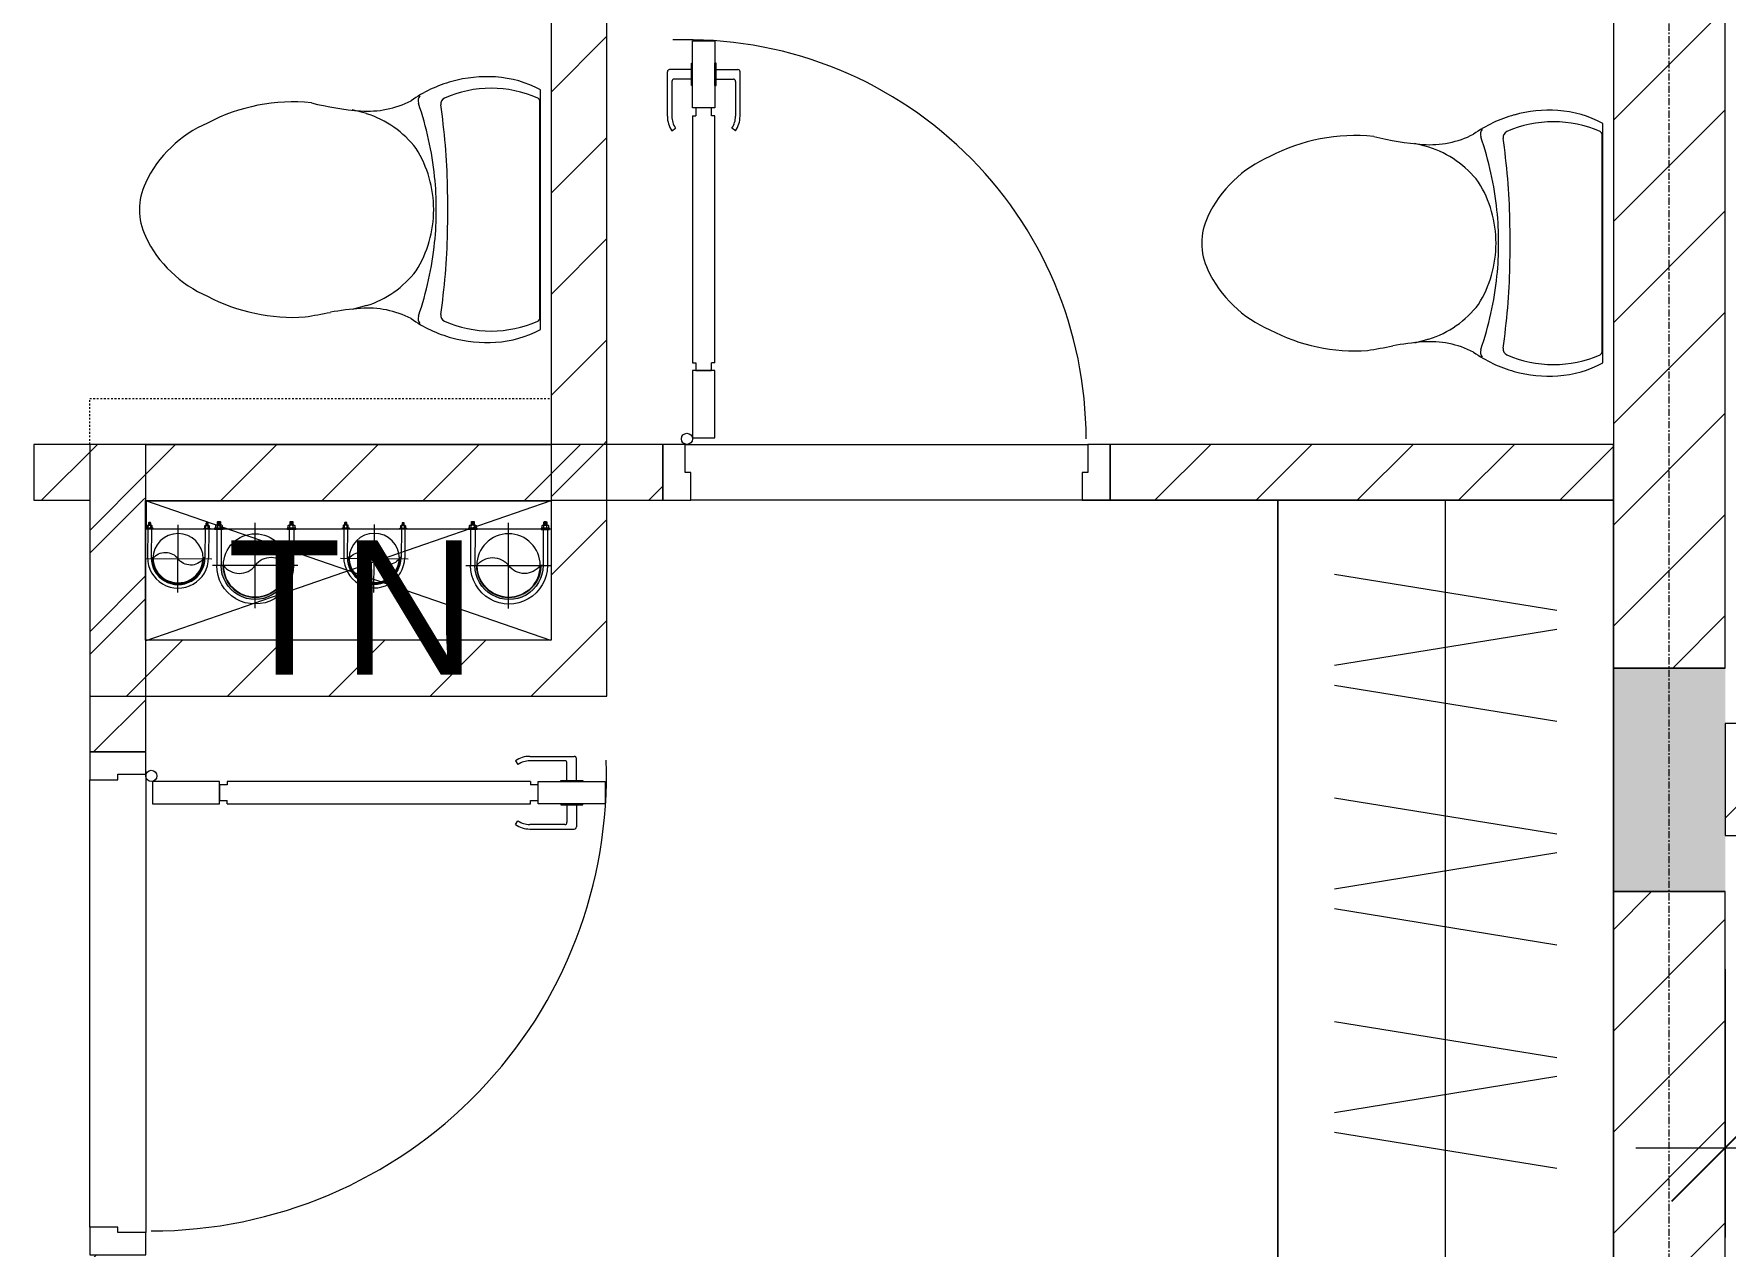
# Model space of a CAD drawing. Header units: millimetres. Extents: x 1591 to 240306, y -15958 to 82755.
# Drawn here: x 85429 to 88454, y 29803 to 31971 of the extents above; entities that cross this region are included whole.
import ezdxf

# ---------------------------------------------------------------- set-up
doc = ezdxf.new("R2010")
doc.units = ezdxf.units.MM
for name, pattern in [('Dash 1_8_', [6.35, 3.175, -3.175]), ('Grid Line', [22.225, 12.7, -3.175, 3.175, -3.175]), ('IMPORT-CENTER _2_', [40.64, 25.4, -5.08, 5.08, -5.08])]:
    doc.linetypes.add(name, pattern=pattern)
for name, color, linetype, lineweight in [('0-1', 7, 'Continuous', 5), ('0-2', 250, 'Continuous', 9), ('A-ANNO-DIMS', 211, 'Continuous', 9), ('A-ANNO-DIMS-160', 211, 'Continuous', 9), ('A-AREA', 32, 'Dash 1_8_', 9), ('A-DETL-GENF-1', 9, 'Continuous', 9), ('A-DOOR-1', 254, 'Continuous', 9), ('A-DOOR-2', 9, 'Continuous', 9), ('A-FLOR-2', 9, 'Continuous', 9), ('A-WALL-1', 253, 'Continuous', 18), ('A-WALL-2', 9, 'Continuous', 9), ('A-WALL-3', 113, 'Continuous', 18), ('A-WALL-PATT-1', 10, 'Continuous', 9), ('A-WALL-PATT-2', 111, 'Continuous', 9), ('G-ANNO-TEXT-1', 7, 'Continuous', 9), ('G-IMPT-2', 8, 'IMPORT-CENTER _2_', 9), ('G-IMPT-3', 8, 'Continuous', 9), ('I-FURN', 30, 'Continuous', 9), ('I-FURN-1', 254, 'Continuous', 9), ('M-EQPM', 50, 'Continuous', 9), ('P-SANR-FIXT-1', 254, 'Continuous', 9), ('S-COLS-1', 52, 'Continuous', 5), ('S-COLS-2', 7, 'Continuous', 18), ('S-GRID-1', 1, 'Grid Line', 9)]:
    doc.layers.add(name, color=color, linetype=linetype, lineweight=lineweight)
doc.styles.add('Arial_8', font='arial_0.ttf', dxfattribs={"height": 240})
doc.styles.add('UTM Avo', font='UTM Avo.ttf', dxfattribs={"width": 0.9, "height": 400})
doc.dimstyles.new('1_Dim_chi_tiet_2_5', dxfattribs={"dimscale": 304.8, "dimtxt": 399.720379, "dimasz": 0.629921, "dimexe": 0.524934, "dimexo": 0.0625, "dimgap": 0.052493, "dimtad": 1, "dimdec": 0, "dimrnd": 5, "dimzin": 0, "dimdsep": 46, "dimtxsty": 'UTM Avo', "dimblk1": 'OBLIQUE', "dimblk2": 'OBLIQUE', "dimsah": 1, "dimcen": 0.09, "dimdle": 0.524934, "dimazin": 0, "dimtfac": 1, "dimtdec": 4, "dimtix": 1, "dimtmove": 0, "dimatfit": 3, "dimfxl": 1.049869, "dimfxlon": 1, "dimtvp": 1, "dimtolj": 1, "dimtzin": 0, "dimarcsym": 2})
pattern_1 = [(45, (0, 0), (-90.50967, 90.50967), [])]
pattern_2 = [(45, (11001.35, 0), (-90.50967, 90.50967), [])]

# ---------------------------------------------------------------- blocks, each defined once
blk = doc.blocks.new('NCV_TKTC_KET CAU_rvt-1-TKCS_MB TẦNG 3-4')
at = {"layer": 'S-COLS-1'}
blk.add_hatch(color=256, dxfattribs=at).paths.add_polyline_path([(77452.6, 30436.9), (77452.6, 30836.9), (77252.6, 30836.9), (77252.6, 30436.9)])
at = {"layer": 'S-COLS-2'}
for p, q in [((77452.6, 30836.9), (77252.6, 30836.9)), ((77252.6, 30836.9), (77252.6, 30436.9)), ((77252.6, 30436.9), (77452.6, 30436.9))]:
    blk.add_line(p, q, dxfattribs=at)
blk = doc.blocks.new('TU DO PN A - TU DO PN A_dwg__U3-347990-TKCS_MB TẦNG 3-4')
at = {"layer": 'I-FURN'}
for p, q in [((197.5, 499), (132.9, 101)), ((231, 499), (295.6, 101)), ((395.7, 499), (331.1, 101)), ((597.5, 499), (532.9, 101)), ((631, 499), (695.6, 101)), ((795.7, 499), (731.1, 101)), ((997.5, 499), (932.9, 101)), ((1031, 499), (1095.6, 101)), ((1195.7, 499), (1131.1, 101)), ((1364.7, 300), (0, 300))]:
    blk.add_line(p, q, dxfattribs=at)
at = {"layer": 'I-FURN', "flags": 128}
blk.add_lwpolyline([(0, 0), (1364.7, 0), (1364.7, 600)], dxfattribs=at)
blk = doc.blocks.new('TU DO PN A - TU DO PN A_dwg-347989-TKCS_MB TẦNG 3-4')
at = {"extrusion": (0, 0, -1), "rotation": 270}
blk.add_blockref('TU DO PN A - TU DO PN A_dwg__U3-347990-TKCS_MB TẦNG 3-4', (-604.3, 1369.6), dxfattribs=at)
blk = doc.blocks.new('TU DO PN A - TU DO PN A-401067-TKCS_MB TẦNG 3-4')
at = {"layer": 'I-FURN-1'}
for p, q in [((0, 0), (600, 0)), ((600, 0), (600, -1364.7))]:
    blk.add_line(p, q, dxfattribs=at)
at = {"extrusion": (0, 0, -1), "zscale": -1, "rotation": 180}
blk.add_blockref('TU DO PN A - TU DO PN A_dwg-347989-TKCS_MB TẦNG 3-4', (4.3, 4.8), dxfattribs=at)
blk = doc.blocks.new('DOOR_CW_01 CANH MO-PANEL KINH - DIG_02-800x2200-CỬA NHÔM KÍNH-V105-TKCS_MB TẦNG 3-4')
at = {"layer": 'A-DETL-GENF-1'}
for p, q in [((-347, 772), (-307, 772)), ((-347, 652), (-347, 772)), ((-307, 772), (-307, 652)), ((-349, 731.8), (-347, 731.8)), ((-349, 692.2), (-349, 731.8)), ((-347, 692.2), (-347, 731.8)), ((-307, 692.2), (-307, 731.8)), ((-305, 731.8), (-307, 731.8)), ((-305, 692.2), (-305, 731.8)), ((-392, 637), (-392, 716.5)), ((-349, 720.5), (-388, 720.5)), ((-384, 699.5), (-384, 637)), ((-349, 703.5), (-380, 703.5)), ((-305, 720.5), (-266, 720.5)), ((-305, 703.5), (-274, 703.5)), ((-270, 699.5), (-270, 637)), ((-262, 637), (-262, 716.5)), ((-347, 692.2), (-349, 692.2)), ((-307, 692.2), (-305, 692.2)), ((-307, 652), (-347, 652)), ((-347, 638), (-341, 638)), ((-347, 638), (-347, 196)), ((-313, 652), (-341, 652)), ((-341, 652), (-341, 638)), ((-313, 638), (-313, 652)), ((-307, 638), (-313, 638)), ((-307, 196), (-307, 638)), ((-383.9, 611.2), (-377.3, 615.8)), ((-270.1, 611.2), (-276.7, 615.8)), ((-347, 196), (-341, 196)), ((-307, 182), (-347, 182)), ((-347, 182), (-347, 62)), ((-341, 196), (-341, 182)), ((-341, 182), (-313, 182)), ((-307, 196), (-313, 196)), ((-313, 182), (-313, 196)), ((-307, 62), (-307, 182)), ((-347, 62), (-307, 62))]:
    blk.add_line(p, q, dxfattribs=at)
blk.add_circle((-357, 60), 10, dxfattribs=at)
for centre, radius, start, end in [((-357, 60), 714, 360, 92), ((-388, 716.5), 4, 90, 180), ((-380, 699.5), 4, 90, 180), ((-274, 699.5), 4, 0, 90), ((-266, 716.5), 4, 0, 90), ((-347, 637), 45, 180, 215), ((-347, 637), 37, 180, 215), ((-307, 637), 37, 325, 0), ((-307, 637), 45, 325, 0)]:
    blk.add_arc(centre, radius, start, end, dxfattribs=at)
at = {"layer": 'A-DOOR-2'}
for p, q in [((-360, 50), (-400, 50)), ((-400, 50), (-400, -50)), ((-360, 0), (-360, 50)), ((-357, 50), (-332, 50)), ((400, 50), (360, 50)), ((360, 50), (360, 0)), ((400, -50), (400, 50)), ((-350, 0), (-360, 0)), ((-350, -50), (-350, 0)), ((360, 0), (350, 0)), ((350, 0), (350, -50)), ((-400, -50), (-350, -50)), ((350, -50), (400, -50))]:
    blk.add_line(p, q, dxfattribs=at)
blk = doc.blocks.new('TOILET - TOILET-348229-TKCS_MB TẦNG 3-4')
at = {"layer": 'P-SANR-FIXT-1'}
for p, q in [((214.2, -19.1), (-214.2, -19.1)), ((194, -19.9), (-194, -19.9)), ((-171.7, -330.3), (-178.6, -355.5)), ((171.7, -330.3), (178.6, -355.5))]:
    blk.add_line(p, q, dxfattribs=at)
for centre, radius, start, end in [((-46.1, -111.1), 191.6, 151.2809, 176.4513), ((-9.8, -107.2), 207.3, 156.2862, 203.7138), ((-193.7, -26.4), 6.48, 92.3168, 156.2862), ((193.7, -26.4), 6.48, 23.7138, 87.6832), ((9.8, -107.2), 207.3, 336.2862, 23.7138), ((46.1, -111.1), 191.6, 3.5487, 28.7191), ((1.9, -114.1), 239.7, 176.4513, 195.2961), ((-1.9, -114.1), 239.7, 344.7039, 3.5487), ((-4, -115.7), 233.6, 195.2961, 215.2147), ((4, -115.7), 233.6, 324.7853, 344.7039), ((-189.1, -185.5), 11.7, 205.4105, 277.5788), ((0.6, -792.1), 586.9, 95.8322, 108.9927), ((178.9, -2951.3), 2778.4, 97.2351, 97.5788), ((-14.3, -1400.4), 1215.6, 90.3974, 97.407), ((0, -416), 206.1, 90, 122.0732), ((0, -786.7), 581.5, 84.1678, 95.8322), ((0, -3462.8), 3278, 89.6026, 90.3974), ((0, -416), 206.1, 57.9268, 90), ((14.3, -1400.4), 1215.6, 82.593, 89.6026), ((-0.6, -792.1), 586.9, 71.0073, 84.1678), ((-178.9, -2951.3), 2778.4, 82.4212, 82.7649), ((189.1, -185.5), 11.7, 262.4212, 334.5895), ((-195, -224.1), 13.8, 230.6724, 288.9927), ((-0.4, -384), 179.5, 127.4036, 162.5964), ((0.4, -384), 179.5, 17.4036, 52.5964), ((195, -224.1), 13.8, 251.0073, 309.3276), ((-343.5, -327.4), 167.3, 355.4559, 27.38), ((343.5, -327.4), 167.3, 152.62, 184.5441), ((-719.2, -297.5), 544.3, 346.0536, 355.4559), ((719.2, -297.5), 544.3, 184.5441, 190.2879), ((-1948.3, -805.1), 2171.2, 9.681, 10.8949), ((137.1, -461.2), 329.8, 174.3487, 207.6878), ((-137.1, -461.2), 329.8, 332.3122, 3.6835), ((45.1, -528.6), 217.6, 203.2216, 244.7718), ((-45.1, -528.6), 217.6, 295.2282, 336.7784), ((0, -624.4), 111.7, 244.7718, 295.2282)]:
    blk.add_arc(centre, radius, start, end, dxfattribs=at)
blk = doc.blocks.new('DOOR_CW_01 CANH MO-PANEL KINH - DIW_01-900x2200-CỬA GỖ VÂN LAMINATE-553393-TKCS_MB TẦNG 3-4')
at = {"layer": 'A-DETL-GENF-1'}
for p, q in [((-397, 872), (-357, 872)), ((-397, 752), (-397, 872)), ((-357, 872), (-357, 752)), ((-399, 820.5), (-438, 820.5)), ((-399, 831.8), (-397, 831.8)), ((-399, 792.2), (-399, 831.8)), ((-397, 792.2), (-397, 831.8)), ((-357, 792.2), (-357, 831.8)), ((-355, 831.8), (-357, 831.8)), ((-355, 792.2), (-355, 831.8)), ((-355, 820.5), (-316, 820.5)), ((-442, 737), (-442, 816.5)), ((-434, 799.5), (-434, 737)), ((-399, 803.5), (-430, 803.5)), ((-397, 792.2), (-399, 792.2)), ((-357, 792.2), (-355, 792.2)), ((-355, 803.5), (-324, 803.5)), ((-320, 799.5), (-320, 737)), ((-312, 737), (-312, 816.5)), ((-357, 752), (-397, 752)), ((-397, 738), (-391, 738)), ((-397, 738), (-397, 196)), ((-363, 752), (-391, 752)), ((-391, 752), (-391, 738)), ((-363, 738), (-363, 752)), ((-357, 738), (-363, 738)), ((-357, 196), (-357, 738)), ((-433.9, 711.2), (-427.3, 715.8)), ((-320.1, 711.2), (-326.7, 715.8)), ((-397, 196), (-391, 196)), ((-357, 182), (-397, 182)), ((-397, 182), (-397, 62)), ((-391, 196), (-391, 182)), ((-391, 182), (-363, 182)), ((-357, 196), (-363, 196)), ((-363, 182), (-363, 196)), ((-357, 62), (-357, 182)), ((-397, 62), (-357, 62))]:
    blk.add_line(p, q, dxfattribs=at)
blk.add_circle((-407, 60), 10, dxfattribs=at)
for centre, radius, start, end in [((-407, 60), 814, 360, 92), ((-438, 816.5), 4, 90, 180), ((-316, 816.5), 4, 0, 90), ((-430, 799.5), 4, 90, 180), ((-324, 799.5), 4, 360, 90), ((-397, 737), 45, 180, 215), ((-397, 737), 37, 180, 215), ((-357, 737), 37, 325, 0), ((-357, 737), 45, 325, 0)]:
    blk.add_arc(centre, radius, start, end, dxfattribs=at)
at = {"layer": 'A-DOOR-2'}
for p, q in [((-410, 50), (-450, 50)), ((-450, 50), (-450, -50)), ((-410, 0), (-410, 50)), ((-407, 50), (-382, 50)), ((450, 50), (410, 50)), ((410, 50), (410, 0)), ((450, -50), (450, 50)), ((-400, 0), (-410, 0)), ((-400, -50), (-400, 0)), ((410, 0), (400, 0)), ((400, 0), (400, -50)), ((-450, -50), (-400, -50)), ((400, -50), (450, -50))]:
    blk.add_line(p, q, dxfattribs=at)
blk = doc.blocks.new('NCV_TKTC_TANG 3 - 4_rvt-2-TKCS_MB TẦNG 3-4')
at = {"layer": 'A-WALL-PATT-1'}
h = blk.add_hatch(dxfattribs=at)
h.set_pattern_fill('FP_1', color=256, style=0, pattern_type=2)
h.set_pattern_definition(pattern_1)
h.paths.add_polyline_path([(75352.6, 31236.9), (75452.6, 31236.9), (75452.6, 33336.9), (75352.6, 33336.9), (75352.6, 31553.8)])
h = blk.add_hatch(dxfattribs=at)
h.set_pattern_fill('FP_1', color=256, style=0, pattern_type=2)
h.set_pattern_definition(pattern_1)
h.paths.add_polyline_path([(74527.6, 31136.9), (74627.6, 31136.9), (74627.6, 31236.9), (74427.6, 31236.9), (74427.6, 31136.9)])
h = blk.add_hatch(dxfattribs=at)
h.set_pattern_fill('FP_1', color=256, style=0, pattern_type=2)
h.set_pattern_definition(pattern_1)
h.paths.add_polyline_path([(76352.6, 31136.9), (77252.6, 31136.9), (77252.6, 31236.9), (76352.6, 31236.9)])
h.paths.add_polyline_path([(75552.6, 31136.9), (75552.6, 31236.9), (75352.6, 31236.9), (75352.6, 31136.9), (75459, 31136.9)])
h = blk.add_hatch(dxfattribs=at)
h.set_pattern_fill('FP_1', color=256, style=0, pattern_type=2)
h.set_pattern_definition(pattern_1)
h.paths.add_polyline_path([(74527.6, 24736.9), (74627.6, 24736.9), (74627.6, 28836.9), (74527.6, 28836.9), (74527.6, 25733.9)])
h.paths.add_polyline_path([(74527.6, 29036.9), (74627.6, 29036.9), (74627.6, 29786.9), (74527.6, 29786.9), (74527.6, 29536.9)])
h.paths.add_polyline_path([(74627.6, 30686.9), (74627.6, 31136.9), (74527.6, 31136.9), (74527.6, 30686.9)])
at = {"layer": 'A-FLOR-2'}
for p, q in [((74627.6, 31236.9), (75352.6, 31236.9)), ((76302.6, 31136.9), (75602.6, 31136.9)), ((76652.6, 31136.9), (76302.6, 31136.9)), ((77252.6, 31136.9), (76652.6, 31136.9)), ((77252.6, 28407.5), (77252.6, 31136.9)), ((74627.6, 30646.9), (74627.6, 29826.9)), ((74527.6, 29836.9), (74527.6, 30636.9))]:
    blk.add_line(p, q, dxfattribs=at)
at = {"layer": 'A-WALL-1'}
for p, q in [((75452.6, 31236.9), (75452.6, 33336.9)), ((75352.6, 32768.7), (75352.6, 31236.9)), ((74627.6, 31236.9), (74427.6, 31236.9)), ((74427.6, 31236.9), (74427.6, 31136.9)), ((74627.6, 31136.9), (74627.6, 31236.9)), ((75352.6, 31236.9), (75352.6, 31136.9)), ((75552.6, 31236.9), (75452.6, 31236.9)), ((75552.6, 31136.9), (75552.6, 31236.9)), ((77252.6, 31236.9), (76352.6, 31236.9)), ((76352.6, 31236.9), (76352.6, 31136.9)), ((77252.6, 31136.9), (77252.6, 31236.9)), ((74427.6, 31136.9), (74527.6, 31136.9)), ((74527.6, 31136.9), (74527.6, 30686.9)), ((74627.6, 30686.9), (74627.6, 31136.9)), ((75352.6, 31136.9), (75552.6, 31136.9)), ((76352.6, 31136.9), (77252.6, 31136.9)), ((74527.6, 30686.9), (74627.6, 30686.9))]:
    blk.add_line(p, q, dxfattribs=at)
at = {"layer": 'A-WALL-2'}
for p, q in [((75592.6, 31236.9), (76312.6, 31236.9)), ((76302.6, 31136.9), (75602.6, 31136.9)), ((74627.6, 30646.9), (74627.6, 29826.9)), ((74527.6, 29836.9), (74527.6, 30636.9))]:
    blk.add_line(p, q, dxfattribs=at)
at = {"layer": 'A-DOOR-1'}
blk.add_blockref('DOOR_CW_01 CANH MO-PANEL KINH - DIG_02-800x2200-CỬA NHÔM KÍNH-V105-TKCS_MB TẦNG 3-4', (75952.6, 31186.9), dxfattribs=at)
at = {"layer": 'A-DOOR-1', "rotation": 269.9999999999995}
blk.add_blockref('DOOR_CW_01 CANH MO-PANEL KINH - DIW_01-900x2200-CỬA GỖ VÂN LAMINATE-553393-TKCS_MB TẦNG 3-4', (74577.6, 30236.9), dxfattribs=at)
at = {"layer": 'I-FURN-1', "rotation": 180}
blk.add_blockref('TU DO PN A - TU DO PN A-401067-TKCS_MB TẦNG 3-4', (77252.6, 29772.2), dxfattribs=at)
at = {"layer": 'P-SANR-FIXT-1', "rotation": 269.9999999999995}
for p in [(75352.6, 31656.9), (77252.6, 31596.9)]:
    blk.add_blockref('TOILET - TOILET-348229-TKCS_MB TẦNG 3-4', p, dxfattribs=at)
blk = doc.blocks.new('TKTC_XREF_251221_MB TANG 2-7 - TKTC_XREF_260130_MB TANG 2-5_dwg_$cc-4746800-TKCS_MB TẦNG 3-4')
at = {"layer": 'G-IMPT-2'}
for p, q in [((0, -0.673), (0, 0.673)), ((-0.673, 0), (0.673, 0))]:
    blk.add_line(p, q, dxfattribs=at)
at = {"layer": 'M-EQPM'}
blk.add_circle((0, 0), 0.5, dxfattribs=at)
for centre, radius, start, end in [((0, 0), 0.5, 90, 270), ((0.188, 0.25), 0.313, 126.8699, 233.1301), ((-0.188, -0.25), 0.313, 306.8699, 53.1301)]:
    blk.add_arc(centre, radius, start, end, dxfattribs=at)
blk = doc.blocks.new('TKTC_XREF_251221_MB TANG 2-7 - TKTC_XREF_260130_MB TANG 2-5_dwg_CUM U_DN100-4746796-TKCS_MB TẦNG 3-4')
at = {"layer": 'G-IMPT-3'}
blk.add_hatch(color=256, dxfattribs=at).paths.add_polyline_path([(0, 61), (0, 57), (14.8, 55.1), (28.5, 49.4), (40.3, 40.3), (49.4, 28.5), (55.1, 14.8), (57, 0), (55.1, -14.8), (49.4, -28.5), (40.3, -40.3), (28.5, -49.4), (14.8, -55.1), (0, -57), (0, -61), (15.8, -58.9), (30.5, -52.8), (43.1, -43.1), (52.8, -30.5), (58.9, -15.8), (61, 0), (58.9, 15.8), (52.8, 30.5), (43.1, 43.1), (30.5, 52.8), (15.8, 58.9)])
for p, q in [((-79.1, 66.6), (-79.1, 63.4)), ((-76.6, 66.6), (-76.6, 63.4)), ((-74.6, 66.6), (-74.6, 63.4)), ((-72.7, 69.3), (-72.7, 60.7)), ((-66.9, 67.9), (-71.7, 67.9)), ((-66.9, 62.1), (-71.7, 62.1)), ((-65, 69), (0, 69)), ((-79.1, -63.4), (-79.1, -66.6)), ((-76.6, -63.4), (-76.6, -66.6)), ((-74.6, -63.4), (-74.6, -66.6)), ((-72.7, -60.7), (-72.7, -69.3)), ((-66.9, -62.1), (-71.7, -62.1)), ((-66.9, -67.9), (-71.7, -67.9)), ((-65, -69), (0, -69))]:
    blk.add_line(p, q, dxfattribs=at)
at = {"layer": 'G-IMPT-3', "flags": 128}
for points in [[(-72.7, 67.6), (-78.1, 67.6), (-78.1, 62.4), (-72.7, 62.4)], [(-71.7, 59.2), (-66.9, 59.2), (-66.9, 70.8), (-71.7, 70.8)], [(-66.9, 70.8), (-66.9, 72.7), (-65, 72.7), (-65, 57.3), (-66.9, 57.3), (-66.9, 59.2)], [(-65, 61), (0, 61), (0, 57)], [(-72.7, -62.4), (-78.1, -62.4), (-78.1, -67.6), (-72.7, -67.6)], [(-71.7, -70.8), (-66.9, -70.8), (-66.9, -59.2), (-71.7, -59.2)], [(-66.9, -59.2), (-66.9, -57.3), (-65, -57.3), (-65, -72.7), (-66.9, -72.7), (-66.9, -70.8)], [(-65, -61), (0, -61), (0, -57)]]:
    blk.add_lwpolyline(points, dxfattribs=at)
at = {"layer": 'G-IMPT-3'}
for centre, radius, start, end in [((-78.1, 66.6), 0.96, 90, 180), ((-78.1, 63.4), 0.96, 180, 270), ((-71.1, 69.3), 1.56, 112.6199, 247.3801), ((-67.9, 65), 4.8, 143.1301, 216.8699), ((-71.1, 60.7), 1.56, 112.6199, 247.3801), ((0, 0), 69, 270, 90), ((0, 0), 61, 270, 90), ((0, 0), 57, 270, 90), ((-78.1, -63.4), 0.96, 90, 180), ((-78.1, -66.6), 0.96, 180, 270), ((-71.1, -60.7), 1.56, 112.6199, 247.3801), ((-67.9, -65), 4.8, 143.1301, 216.8699), ((-71.1, -69.3), 1.56, 112.6199, 247.3801)]:
    blk.add_arc(centre, radius, start, end, dxfattribs=at)
blk = doc.blocks.new('TKTC_XREF_251221_MB TANG 2-7 - TKTC_XREF_260130_MB TANG 2-5_dwg_$cc-V52-TKCS_MB TẦNG 3-4')
at = {"layer": 'G-IMPT-2'}
for p, q in [((0, -0.673), (0, 0.668)), ((-0.673, 0), (0.673, 0))]:
    blk.add_line(p, q, dxfattribs=at)
at = {"layer": 'M-EQPM'}
blk.add_circle((0, 0), 0.5, dxfattribs=at)
for centre, radius, start, end in [((0, 0), 0.5, 90, 270), ((0.188, 0.25), 0.313, 126.8699, 233.1301), ((-0.188, -0.25), 0.313, 306.8699, 53.1301)]:
    blk.add_arc(centre, radius, start, end, dxfattribs=at)
blk = doc.blocks.new('TKTC_XREF_251221_MB TANG 2-7 - TKTC_XREF_260130_MB TANG 2-5_dwg_CUM U_DN100-4746799-TKCS_MB TẦNG 3-4')
at = {"layer": 'G-IMPT-3'}
blk.add_hatch(color=256, dxfattribs=at).paths.add_polyline_path([(0, 61), (15.8, 58.9), (30.5, 52.8), (43.1, 43.1), (52.8, 30.5), (58.9, 15.8), (61, 0), (58.9, -15.8), (52.8, -30.5), (43.1, -43.1), (30.5, -52.8), (15.8, -58.9), (0, -61), (0, -57), (14.8, -55.1), (28.5, -49.4), (40.3, -40.3), (49.4, -28.5), (55.1, -14.8), (57, 0), (55.1, 14.8), (49.4, 28.5), (40.3, 40.3), (28.5, 49.4), (14.8, 55.1), (0, 57)])
for p, q in [((-79.1, 66.6), (-79.1, 63.4)), ((-76.6, 66.6), (-76.6, 63.4)), ((-74.6, 66.6), (-74.6, 63.4)), ((-72.7, 69.3), (-72.7, 60.7)), ((-66.9, 67.9), (-71.7, 67.9)), ((-66.9, 62.1), (-71.7, 62.1)), ((-65, 69), (0, 69)), ((-79.1, -63.4), (-79.1, -66.6)), ((-76.6, -63.4), (-76.6, -66.6)), ((-74.6, -63.4), (-74.6, -66.6)), ((-72.7, -60.7), (-72.7, -69.3)), ((-66.9, -62.1), (-71.7, -62.1)), ((-66.9, -67.9), (-71.7, -67.9)), ((-65, -69), (0, -69))]:
    blk.add_line(p, q, dxfattribs=at)
at = {"layer": 'G-IMPT-3', "flags": 128}
for points in [[(-72.7, 67.6), (-78.1, 67.6), (-78.1, 62.4), (-72.7, 62.4)], [(-71.7, 59.2), (-66.9, 59.2), (-66.9, 70.8), (-71.7, 70.8)], [(-66.9, 70.8), (-66.9, 72.7), (-65, 72.7), (-65, 57.3), (-66.9, 57.3), (-66.9, 59.2)], [(-65, 61), (0, 61), (0, 57)], [(-71.7, -70.8), (-66.9, -70.8), (-66.9, -59.2), (-71.7, -59.2)], [(-66.9, -59.2), (-66.9, -57.3), (-65, -57.3), (-65, -72.7), (-66.9, -72.7), (-66.9, -70.8)], [(-65, -61), (0, -61), (0, -57)], [(-72.7, -62.4), (-78.1, -62.4), (-78.1, -67.6), (-72.7, -67.6)]]:
    blk.add_lwpolyline(points, dxfattribs=at)
at = {"layer": 'G-IMPT-3'}
for centre, radius, start, end in [((-78.1, 66.6), 0.96, 90, 180), ((-78.1, 63.4), 0.96, 180, 270), ((-71.1, 69.3), 1.56, 112.6199, 247.3801), ((-67.9, 65), 4.8, 143.1301, 216.8699), ((-71.1, 60.7), 1.56, 112.6199, 247.3801), ((0, 0), 69, 270, 90), ((0, 0), 61, 270, 90), ((0, 0), 57, 270, 90), ((-71.1, -60.7), 1.56, 112.6199, 247.3801), ((-78.1, -63.4), 0.96, 90, 180), ((-78.1, -66.6), 0.96, 180, 270), ((-67.9, -65), 4.8, 143.1301, 216.8699), ((-71.1, -69.3), 1.56, 112.6199, 247.3801)]:
    blk.add_arc(centre, radius, start, end, dxfattribs=at)
blk = doc.blocks.new('TKTC_XREF_251221_MB TANG 2-7 - TKTC_XREF_260130_MB TANG 2-5_dwg_$cc-4746798-TKCS_MB TẦNG 3-4')
at = {"layer": 'G-IMPT-2'}
for p, q in [((0, -0.673), (0, 0.673)), ((-0.673, 0), (0.673, 0))]:
    blk.add_line(p, q, dxfattribs=at)
at = {"layer": 'M-EQPM'}
blk.add_circle((0, 0), 0.5, dxfattribs=at)
for centre, radius, start, end in [((0, 0), 0.5, 90, 270), ((0.188, 0.25), 0.313, 126.8699, 233.1301), ((-0.188, -0.25), 0.313, 306.8699, 53.1301)]:
    blk.add_arc(centre, radius, start, end, dxfattribs=at)
blk = doc.blocks.new('TKTC_XREF_251221_MB TANG 2-7 - TKTC_XREF_260130_MB TANG 2-5_dwg_$cc-V63-TKCS_MB TẦNG 3-4')
at = {"layer": 'G-IMPT-2'}
for p, q in [((0, -0.645), (0, 0.673)), ((-0.673, 0), (0.673, 0))]:
    blk.add_line(p, q, dxfattribs=at)
at = {"layer": 'M-EQPM'}
blk.add_circle((0, 0), 0.5, dxfattribs=at)
for centre, radius, start, end in [((0, 0), 0.5, 90, 270), ((0.188, 0.25), 0.313, 126.8699, 233.1301), ((-0.188, -0.25), 0.313, 306.8699, 53.1301)]:
    blk.add_arc(centre, radius, start, end, dxfattribs=at)
blk = doc.blocks.new('TKTC_XREF_251221_MB TANG 2-7 - TKTC_XREF_251221_MB TANG 2-7-2039446-TKCS_MB TẦNG 3-4')
at = {"layer": 'M-EQPM'}
for p, q in [((41700, 13898.4), (40975.9, 13898.4)), ((40975.9, 13898.4), (40976.2, 13849.2)), ((40976.2, 13849.2), (41700, 13849.2))]:
    blk.add_line(p, q, dxfattribs=at)
at = {"extrusion": (0, 0, -1)}
for name, p, xscale, yscale, zscale, rotation in [('TKTC_XREF_251221_MB TANG 2-7 - TKTC_XREF_260130_MB TANG 2-5_dwg_$cc-V63-TKCS_MB TẦNG 3-4', (-41033, 13795.5), 90.00000000005133, 90.00000000005133, -90.00000000005133, 90.41977899777612), ('TKTC_XREF_251221_MB TANG 2-7 - TKTC_XREF_260130_MB TANG 2-5_dwg_CUM U_DN100-4746799-TKCS_MB TẦNG 3-4', (-41170.9, 13783.4), 0.9974999999999966, 0.9974999999999966, -0.9974999999999966, 270.0467435564909), ('TKTC_XREF_251221_MB TANG 2-7 - TKTC_XREF_260130_MB TANG 2-5_dwg_$cc-4746800-TKCS_MB TẦNG 3-4', (-41383.8, 13795.9), 90.00000000005133, 90.00000000005133, -90.00000000005133, 90.41977899777612), ('TKTC_XREF_251221_MB TANG 2-7 - TKTC_XREF_260130_MB TANG 2-5_dwg_$cc-V52-TKCS_MB TẦNG 3-4', (-41624, 13783.3), 113.7150000000092, 113.7150000000092, -113.7150000000092, 90.04476088158539), ('TKTC_XREF_251221_MB TANG 2-7 - TKTC_XREF_260130_MB TANG 2-5_dwg_CUM U_DN100-4746799-TKCS_MB TẦNG 3-4', (-41624.9, 13783.3), 0.9975000000000005, 0.9975000000000005, -0.9975000000000006, 270.0467435561337)]:
    blk.add_blockref(name, p, dxfattribs=dict(at, xscale=xscale, yscale=yscale, zscale=zscale, rotation=rotation))
for name, p, xscale, yscale, zscale, rotation in [('TKTC_XREF_251221_MB TANG 2-7 - TKTC_XREF_260130_MB TANG 2-5_dwg_CUM U_DN100-4746796-TKCS_MB TẦNG 3-4', (41033, 13797.4), 0.7894736842105257, 0.7894736842105257, 0.7894736842105257, 269.580221000629), ('TKTC_XREF_251221_MB TANG 2-7 - TKTC_XREF_260130_MB TANG 2-5_dwg_$cc-4746798-TKCS_MB TẦNG 3-4', (41170.9, 13783.4), 113.7150000000092, 113.7150000000092, 113.7150000000092, 89.95325644590794), ('TKTC_XREF_251221_MB TANG 2-7 - TKTC_XREF_260130_MB TANG 2-5_dwg_CUM U_DN100-4746796-TKCS_MB TẦNG 3-4', (41383.8, 13797.8), 0.7894736842105257, 0.7894736842105257, 0.7894736842105257, 269.580221000629)]:
    blk.add_blockref(name, p, dxfattribs=dict(xscale=xscale, yscale=yscale, zscale=zscale, rotation=rotation))
blk = doc.blocks.new('DIMBLOCK70-TKCS_MB TẦNG 3-4')
at = {"layer": 'A-ANNO-DIMS-160'}
for p, q in [((88453.9, 30298.3), (88453.9, 29818.3)), ((88453.9, 29978.3), (88453.9, 30298.3)), ((91353.9, 30298.3), (91353.9, 29818.3)), ((91353.9, 29978.3), (91353.9, 30298.3)), ((88293.9, 29978.3), (91513.9, 29978.3))]:
    blk.add_line(p, q, dxfattribs=at)
at = {"layer": 'A-ANNO-DIMS-160', "lineweight": 25}
for p, q in [((88453.9, 29978.3), (88549.9, 30074.3)), ((91353.9, 29978.3), (91449.9, 30074.3)), ((88453.9, 29978.3), (88357.9, 29882.3)), ((91353.9, 29978.3), (91257.9, 29882.3))]:
    blk.add_line(p, q, dxfattribs=at)
at = {"layer": 'A-ANNO-DIMS-160', "color": 0, "insert": (89356.1, 30497.9), "char_height": 400, "width": 1314.636, "attachment_point": 1, "line_spacing_factor": 1.110334, "style": 'UTM Avo'}
blk.add_mtext('2900', dxfattribs=at)
blk = doc.blocks.new('_Oblique')
at = {"color": 0, "linetype": 'ByBlock', "lineweight": -2}
blk.add_line((-0.5, -0.5), (0.5, 0.5), dxfattribs=at)

msp = doc.modelspace()

# ---------------------------------------------------------------- hatches: boundary and pattern name
at = {"layer": 'A-WALL-PATT-2'}
h = msp.add_hatch(dxfattribs=at)
h.set_pattern_fill('FP_1', color=256, style=0, pattern_type=2)
h.set_pattern_definition(pattern_2)
h.paths.add_polyline_path([(88453.9, 30836.9), (88453.9, 32536.1), (88253.9, 32536.1), (88253.9, 30836.9)])
h = msp.add_hatch(dxfattribs=at)
h.set_pattern_fill('FP_1', color=256, style=0, pattern_type=2)
h.set_pattern_definition(pattern_2)
h.paths.add_polyline_path([(85528.9, 30886.5), (85628.9, 30886.5), (85628.9, 31236.5), (85528.9, 31236.5), (85528.9, 31024.8)])
h = msp.add_hatch(dxfattribs=at)
h.set_pattern_fill('FP_1', color=256, style=0, pattern_type=2)
h.set_pattern_definition(pattern_2)
h.paths.add_polyline_path([(86353.9, 31136.5), (86453.9, 31136.5), (86453.9, 31236.5), (85628.9, 31236.5), (85628.9, 31136.5), (86057.3, 31136.5)])
h = msp.add_hatch(dxfattribs=at)
h.set_pattern_fill('FP_1', color=256, style=0, pattern_type=2)
h.set_pattern_definition(pattern_2)
h.paths.add_polyline_path([(86453.9, 30886.5), (86453.9, 31136.5), (86353.9, 31136.5), (86353.9, 30886.5)])
h = msp.add_hatch(dxfattribs=at)
h.set_pattern_fill('FP_1', color=256, style=0, pattern_type=2)
h.set_pattern_definition(pattern_2)
h.paths.add_polyline_path([(86057.3, 30786.5), (86453.9, 30786.5), (86453.9, 30886.5), (85528.9, 30886.5), (85528.9, 30786.5), (85654.3, 30786.5)])
h = msp.add_hatch(dxfattribs=at)
h.set_pattern_fill('FP_1', color=256, style=0, pattern_type=2)
h.set_pattern_definition(pattern_2)
h.paths.add_polyline_path([(91153.9, 30537.4), (91153.9, 30737.4), (88453.9, 30737.4), (88453.9, 30537.4)])
h = msp.add_hatch(dxfattribs=at)
h.set_pattern_fill('FP_1', color=256, style=0, pattern_type=2)
h.set_pattern_definition(pattern_2)
h.paths.add_polyline_path([(88453.9, 28786.9), (88453.9, 30436.9), (88253.9, 30436.9), (88253.9, 28786.9)])

# ---------------------------------------------------------------- linework, layer by layer
at = {"layer": '0-2'}
for p, q in [((85628.9, 31136.5), (86352.7, 30886.5)), ((85629.8, 30886.4), (86353.9, 31136.5))]:
    msp.add_line(p, q, dxfattribs=at)
at = {"layer": 'A-AREA'}
for p, q in [((85528.9, 31318.8), (86353.9, 31318.8)), ((85528.9, 31236.9), (85528.9, 31318.8))]:
    msp.add_line(p, q, dxfattribs=at)
at = {"layer": 'A-WALL-3'}
for p, q in [((88253.9, 32536.1), (88253.9, 30836.9)), ((88453.9, 30836.9), (88453.9, 32536.1)), ((85528.9, 31236.5), (85528.9, 30786.5)), ((86453.9, 31236.5), (85528.9, 31236.5)), ((86453.9, 30786.5), (86453.9, 31236.5)), ((85628.9, 30886.5), (85628.9, 31136.5)), ((85628.9, 31136.5), (86353.9, 31136.5)), ((86353.9, 31136.5), (86353.9, 30886.5)), ((86353.9, 30886.5), (85628.9, 30886.5)), ((88253.9, 30836.9), (88453.9, 30836.9)), ((85528.9, 30786.5), (86453.9, 30786.5)), ((91153.9, 30737.4), (88453.9, 30737.4)), ((88453.9, 30737.4), (88453.9, 30537.4)), ((88453.9, 30537.4), (91153.9, 30537.4)), ((88453.9, 30436.9), (88253.9, 30436.9)), ((88253.9, 30436.9), (88253.9, 28786.9)), ((88453.9, 28786.9), (88453.9, 30436.9))]:
    msp.add_line(p, q, dxfattribs=at)
at = {"layer": 'S-GRID-1'}
msp.add_line((88353.9, 19175.3), (88353.9, 76690.4), dxfattribs=at)

# ---------------------------------------------------------------- block references
at = {"layer": '0-1'}
for name in ['NCV_TKTC_KET CAU_rvt-1-TKCS_MB TẦNG 3-4', 'NCV_TKTC_TANG 3 - 4_rvt-2-TKCS_MB TẦNG 3-4']:
    msp.add_blockref(name, (11001.4, 0), dxfattribs=at)
at = {"layer": 'M-EQPM'}
msp.add_blockref('TKTC_XREF_251221_MB TANG 2-7 - TKTC_XREF_251221_MB TANG 2-7-2039446-TKCS_MB TẦNG 3-4', (44653.9, 17236.9), dxfattribs=at)

# ---------------------------------------------------------------- texts
at = {"layer": 'G-ANNO-TEXT-1', "insert": (85998.2, 30945.3), "char_height": 240, "width": 603.2, "attachment_point": 5, "line_spacing_factor": 0.936439, "style": 'Arial_8'}
msp.add_mtext('\\pt79.9992,160.0008,240,319.9992,400.0008,480,559.9992,640.0008,720,799.9992,880.0008,960,1039.9992,1120.0008,1200,1279.9992,1360.0008,1440,1519.9992,1600.0008,1680,1759.9992,1840.0008,1920,1999.9992,2080.0008,2160,2239.9992,2320.0008,2400,2479.9992,2560.0008;TN', dxfattribs=at)

# ---------------------------------------------------------------- dimensions: what is measured, and where the dimension line sits
at = {"layer": 'A-ANNO-DIMS'}
dim = msp.add_linear_dim(base=(91353.9, 29978.3), p1=(88453.9, 30298.3), p2=(91353.9, 30298.3), dimstyle='1_Dim_chi_tiet_2_5', override={"dimpost": '<>', "dimfxl": 2900}, dxfattribs=at)
dim.commit()
dim.dimension.update_dxf_attribs({"geometry": 'DIMBLOCK70-TKCS_MB TẦNG 3-4', "text_midpoint": (89903.9, 30201.3)})

doc.saveas('drawing.dxf')
